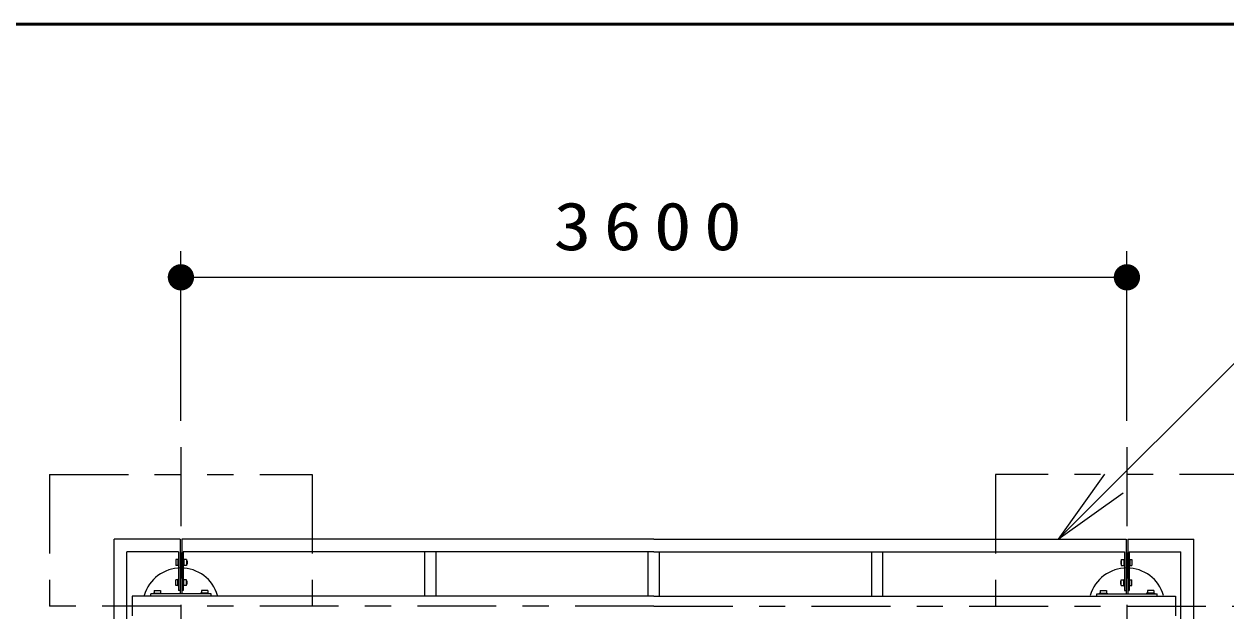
# Model space of a CAD drawing. Units: millimetres on the paper, with parts at other scales. Extents: x -365 to 0, y 0 to 257.
# Drawn here: x -327.3 to -281.56, y 234.66 to 257 of the extents above; entities that cross this region are included whole.
import ezdxf

# ---------------------------------------------------------------- set-up
doc = ezdxf.new("R2010")
doc.units = ezdxf.units.MM
doc.linetypes.add('USER2', pattern=[6, 3, -1, 1, -1])
doc.linetypes.add('USER3', pattern=[8, 3, -1, 1, -1, 1, -1])
doc.layers.add('1_100', color=7, linetype='Continuous', lineweight=25)
doc.layers.add('NAKAMURA図枠', color=7, linetype='Continuous', lineweight=13)
doc.styles.add('ＭＳ ゴシック', font='')
doc.styles.get('ＭＳ ゴシック').set_extended_font_data('MS Gothic')

# ---------------------------------------------------------------- blocks, each defined once
blk = doc.blocks.new('open_arrow')
at = {"color": 0, "linetype": 'Continuous', "lineweight": -2}
blk.add_lwpolyline([(7.5, 1.25), (0, 0), (7.5, -1.25)], dxfattribs=at)
blk = doc.blocks.new('filled_dot')
at = {"color": 0, "linetype": 'Continuous', "lineweight": -2, "const_width": 1.25}
blk.add_lwpolyline([(-0.625, 0, 1), (0.625, 0, 1)], format="xyb", close=True, dxfattribs=at)

msp = doc.modelspace()

# ---------------------------------------------------------------- linework, layer by layer
at = {"layer": '1_100', "lineweight": 13}
for p, q in [((-321.329, 241.893), (-321.329, 248.361)), ((-285.329, 241.893), (-285.329, 248.361)), ((-321.329, 247.361), (-285.329, 247.361)), ((-287.944, 237.393), (-279.696, 245.641))]:
    msp.add_line(p, q, dxfattribs=at)
at = {"layer": '1_100', "linetype": 'USER2', "lineweight": 13}
for p, q in [((-321.329, 240.893), (-321.329, 192.046)), ((-285.329, 240.893), (-285.329, 192.046)), ((-303.329, 234.85), (-326.814, 234.85)), ((-303.329, 234.85), (-279.844, 234.85))]:
    msp.add_line(p, q, dxfattribs=at)
at = {"layer": '1_100', "color": 2, "linetype": 'USER3', "lineweight": 13}
for p, q in [((-326.329, 239.85), (-326.329, 229.85)), ((-326.329, 239.85), (-316.329, 239.85)), ((-316.329, 239.85), (-316.329, 229.85)), ((-290.329, 239.85), (-290.329, 229.85)), ((-280.329, 239.85), (-290.329, 239.85))]:
    msp.add_line(p, q, dxfattribs=at)
at = {"layer": '1_100'}
for p, q in [((-321.359, 237.393), (-323.872, 237.393)), ((-323.872, 216.85), (-323.872, 237.393)), ((-321.359, 237.393), (-321.359, 235.315)), ((-303.329, 237.393), (-321.299, 237.393)), ((-321.299, 237.393), (-321.299, 235.315)), ((-303.329, 237.393), (-285.359, 237.393)), ((-285.359, 237.393), (-285.359, 235.315)), ((-285.299, 237.393), (-285.299, 235.315)), ((-285.299, 237.393), (-282.786, 237.393)), ((-282.786, 216.85), (-282.786, 237.393)), ((-321.419, 236.907), (-323.386, 236.907)), ((-323.386, 216.85), (-323.386, 236.907)), ((-321.442, 236.617), (-321.522, 236.617)), ((-321.522, 236.617), (-321.522, 236.398)), ((-321.419, 236.627), (-321.442, 236.627)), ((-321.442, 236.627), (-321.442, 236.387)), ((-321.419, 236.907), (-321.419, 235.44)), ((-321.299, 236.807), (-321.359, 236.807)), ((-303.329, 236.907), (-321.239, 236.907)), ((-321.239, 236.907), (-321.239, 235.44)), ((-321.216, 236.627), (-321.239, 236.627)), ((-321.216, 236.627), (-321.216, 236.387)), ((-321.116, 236.617), (-321.216, 236.617)), ((-321.116, 236.617), (-321.116, 236.398)), ((-321.097, 236.567), (-321.116, 236.567)), ((-321.092, 236.567), (-321.092, 236.447)), ((-312.042, 235.25), (-312.042, 236.907)), ((-311.615, 235.25), (-311.615, 236.907)), ((-303.542, 235.25), (-303.542, 236.907)), ((-303.329, 236.907), (-285.419, 236.907)), ((-303.115, 235.25), (-303.115, 236.907)), ((-295.042, 235.25), (-295.042, 236.907)), ((-294.615, 235.25), (-294.615, 236.907)), ((-285.566, 236.567), (-285.566, 236.447)), ((-285.56, 236.567), (-285.542, 236.567)), ((-285.542, 236.617), (-285.442, 236.617)), ((-285.542, 236.617), (-285.542, 236.398)), ((-285.442, 236.627), (-285.419, 236.627)), ((-285.442, 236.627), (-285.442, 236.387)), ((-285.419, 236.907), (-285.419, 235.44)), ((-285.359, 236.807), (-285.299, 236.807)), ((-285.239, 236.907), (-285.239, 235.44)), ((-285.239, 236.907), (-283.272, 236.907)), ((-285.239, 236.627), (-285.216, 236.627)), ((-285.216, 236.627), (-285.216, 236.387)), ((-285.216, 236.617), (-285.136, 236.617)), ((-285.136, 236.617), (-285.136, 236.398)), ((-283.272, 216.85), (-283.272, 236.907)), ((-321.442, 236.398), (-321.522, 236.398)), ((-321.419, 236.387), (-321.442, 236.387)), ((-321.216, 236.387), (-321.239, 236.387)), ((-321.116, 236.398), (-321.216, 236.398)), ((-321.097, 236.447), (-321.116, 236.447)), ((-285.56, 236.447), (-285.542, 236.447)), ((-285.542, 236.398), (-285.442, 236.398)), ((-285.442, 236.387), (-285.419, 236.387)), ((-285.239, 236.387), (-285.216, 236.387)), ((-285.216, 236.398), (-285.136, 236.398)), ((-321.442, 235.849), (-321.522, 235.849)), ((-321.522, 235.63), (-321.522, 235.849)), ((-321.442, 235.63), (-321.522, 235.63)), ((-321.419, 235.86), (-321.442, 235.86)), ((-321.442, 235.62), (-321.442, 235.86)), ((-321.419, 235.62), (-321.442, 235.62)), ((-321.216, 235.86), (-321.239, 235.86)), ((-321.216, 235.62), (-321.239, 235.62)), ((-321.216, 235.62), (-321.216, 235.86)), ((-321.116, 235.849), (-321.216, 235.849)), ((-321.116, 235.63), (-321.216, 235.63)), ((-321.116, 235.63), (-321.116, 235.849)), ((-321.097, 235.8), (-321.116, 235.8)), ((-321.097, 235.68), (-321.116, 235.68)), ((-321.092, 235.68), (-321.092, 235.8)), ((-285.566, 235.68), (-285.566, 235.8)), ((-285.56, 235.8), (-285.542, 235.8)), ((-285.56, 235.68), (-285.542, 235.68)), ((-285.542, 235.849), (-285.442, 235.849)), ((-285.542, 235.63), (-285.542, 235.849)), ((-285.542, 235.63), (-285.442, 235.63)), ((-285.442, 235.86), (-285.419, 235.86)), ((-285.442, 235.62), (-285.442, 235.86)), ((-285.442, 235.62), (-285.419, 235.62)), ((-285.239, 235.86), (-285.216, 235.86)), ((-285.239, 235.62), (-285.216, 235.62)), ((-285.216, 235.62), (-285.216, 235.86)), ((-285.216, 235.849), (-285.136, 235.849)), ((-285.216, 235.63), (-285.136, 235.63)), ((-285.136, 235.63), (-285.136, 235.849)), ((-303.329, 235.225), (-323.179, 235.225)), ((-323.179, 235.225), (-323.179, 234.475)), ((-322.479, 235.225), (-322.479, 235.315)), ((-320.179, 235.315), (-322.479, 235.315)), ((-322.379, 235.342), (-322.379, 235.315)), ((-322.379, 235.342), (-322.079, 235.342)), ((-322.349, 235.438), (-322.109, 235.438)), ((-322.349, 235.438), (-322.349, 235.342)), ((-322.109, 235.438), (-322.109, 235.342)), ((-322.079, 235.342), (-322.079, 235.315)), ((-321.359, 235.44), (-321.419, 235.44)), ((-321.239, 235.44), (-321.299, 235.44)), ((-320.279, 235.342), (-320.579, 235.342)), ((-320.579, 235.342), (-320.579, 235.315)), ((-320.549, 235.438), (-320.549, 235.342)), ((-320.309, 235.438), (-320.549, 235.438)), ((-320.309, 235.438), (-320.309, 235.342)), ((-320.279, 235.342), (-320.279, 235.315)), ((-320.179, 235.225), (-320.179, 235.315)), ((-303.329, 235.225), (-283.479, 235.225)), ((-286.479, 235.225), (-286.479, 235.315)), ((-286.479, 235.315), (-284.179, 235.315)), ((-286.379, 235.342), (-286.379, 235.315)), ((-286.379, 235.342), (-286.079, 235.342)), ((-286.349, 235.438), (-286.109, 235.438)), ((-286.349, 235.438), (-286.349, 235.342)), ((-286.109, 235.438), (-286.109, 235.342)), ((-286.079, 235.342), (-286.079, 235.315)), ((-285.419, 235.44), (-285.359, 235.44)), ((-285.299, 235.44), (-285.239, 235.44)), ((-284.279, 235.342), (-284.579, 235.342)), ((-284.579, 235.342), (-284.579, 235.315)), ((-284.549, 235.438), (-284.549, 235.342)), ((-284.309, 235.438), (-284.549, 235.438)), ((-284.309, 235.438), (-284.309, 235.342)), ((-284.279, 235.342), (-284.279, 235.315)), ((-284.179, 235.225), (-284.179, 235.315)), ((-283.479, 235.225), (-283.479, 234.475))]:
    msp.add_line(p, q, dxfattribs=at)
for centre in [(-321.329, 234.85), (-285.329, 234.85)]:
    msp.add_arc(centre, 1.45, 16.0134, 163.9866, dxfattribs=at)
at = {"layer": 'NAKAMURA図枠', "lineweight": 50}
msp.add_line((0, 257), (-365, 257), dxfattribs=at)

# ---------------------------------------------------------------- block references
at = {"layer": '1_100', "lineweight": 13, "xscale": 0.4, "yscale": 0.4}
msp.add_blockref('filled_dot', (-321.329, 247.361), dxfattribs=at)
for name, p, rotation in [('filled_dot', (-285.329, 247.361), 180), ('open_arrow', (-287.944, 237.393), 45)]:
    msp.add_blockref(name, p, dxfattribs=dict(at, rotation=rotation))

# ---------------------------------------------------------------- texts
at = {"layer": '1_100', "insert": (-303.329, 248.361), "char_height": 1.833, "attachment_point": 8, "style": 'ＭＳ ゴシック'}
msp.add_mtext('\\T1.33;\\W1.15;3600', dxfattribs=at)

doc.saveas('drawing.dxf')
